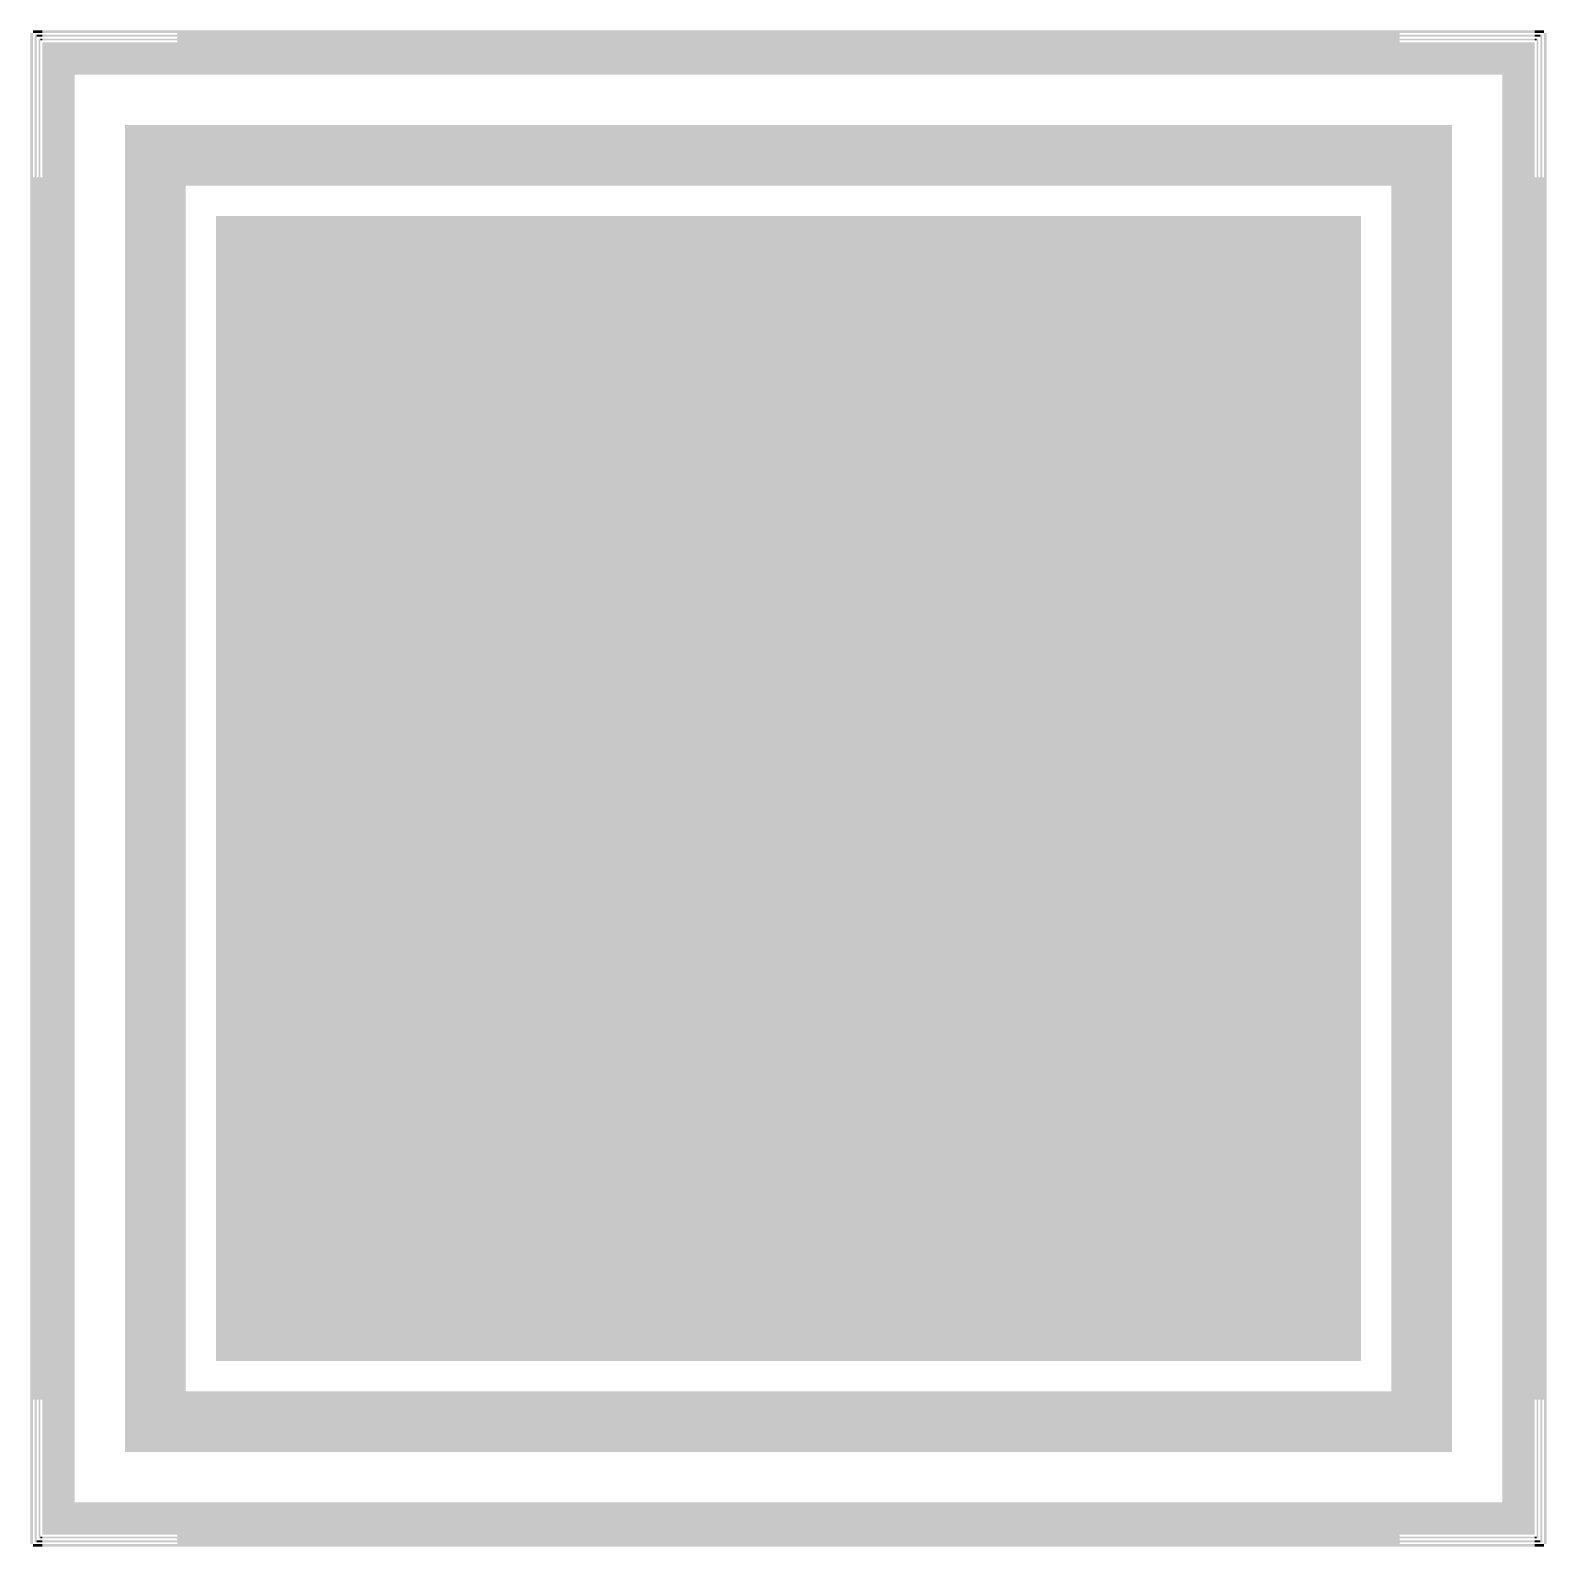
# Model space of a CAD drawing. Header units: metres. Extents: x 33 to 45, y 45 to 57.
import ezdxf

# ---------------------------------------------------------------- set-up
doc = ezdxf.new("R2010")
doc.units = ezdxf.units.M

msp = doc.modelspace()

# ---------------------------------------------------------------- linework, layer by layer
at = {"layer": '3'}
for points in [[(33.02, 56.98), (33.02, 57), (33.035, 56.98)], [(33.035, 56.98), (33.02, 57), (33.035, 57)], [(33.035, 56.98), (33.035, 57), (33.05, 56.98)], [(33.05, 56.98), (33.035, 57), (33.05, 57)], [(33.05, 56.98), (33.05, 57), (33.065, 56.98)], [(33.065, 56.98), (33.05, 57), (33.065, 57)], [(33.065, 56.98), (33.065, 57), (33.08, 56.98)], [(33.08, 56.98), (33.065, 57), (33.08, 57)], [(33.08, 56.98), (33.08, 57), (33.095, 56.98)], [(33.095, 56.98), (33.08, 57), (33.095, 57)], [(33.095, 56.98), (33.095, 57), (33.35, 56.98)], [(33.35, 56.98), (33.095, 57), (33.35, 57)], [(33.35, 56.98), (33.35, 57), (33.75, 56.98)], [(33.75, 56.98), (33.35, 57), (33.75, 57)], [(33.75, 56.98), (33.75, 57), (34.163, 56.98)], [(34.163, 56.98), (33.75, 57), (34.163, 57)], [(34.163, 56.649939), (34.163, 57), (34.23, 56.649939)], [(34.23, 56.649939), (34.163, 57), (34.23, 57)], [(34.23, 56.649939), (34.23, 57), (34.47, 56.649939)], [(34.47, 56.649939), (34.23, 57), (34.47, 57)], [(34.47, 56.649939), (34.47, 57), (43.53, 56.649939)], [(43.53, 56.649939), (34.47, 57), (43.53, 57)], [(43.53, 56.649939), (43.53, 57), (43.77, 56.649939)], [(43.77, 56.649939), (43.53, 57), (43.77, 57)], [(43.77, 56.649939), (43.77, 57), (43.837, 56.649939)], [(43.837, 56.649939), (43.77, 57), (43.837, 57)], [(43.837, 56.98), (43.837, 57), (44.25, 56.98)], [(44.25, 56.98), (43.837, 57), (44.25, 57)], [(44.25, 56.98), (44.25, 57), (44.65, 56.98)], [(44.65, 56.98), (44.25, 57), (44.65, 57)], [(44.65, 56.98), (44.65, 57), (44.905, 56.98)], [(44.905, 56.98), (44.65, 57), (44.905, 57)], [(44.905, 56.98), (44.905, 57), (44.92, 56.98)], [(44.92, 56.98), (44.905, 57), (44.92, 57)], [(44.92, 56.98), (44.92, 57), (44.935, 56.98)], [(44.935, 56.98), (44.92, 57), (44.935, 57)], [(44.935, 56.98), (44.935, 57), (44.95, 56.98)], [(44.95, 56.98), (44.935, 57), (44.95, 57)], [(44.95, 56.98), (44.95, 57), (44.965, 56.98)], [(44.965, 56.98), (44.95, 57), (44.965, 57)], [(44.965, 56.98), (44.965, 57), (44.98, 56.98)], [(44.98, 56.98), (44.965, 57), (44.98, 57)], [(33, 45.02), (33, 56.98), (33.02, 45.02)], [(33.02, 45.02), (33, 56.98), (33.02, 56.98)], [(33.035, 45.035), (33.035, 56.965), (33.05, 45.035)], [(33.05, 45.035), (33.035, 56.965), (33.05, 56.965)], [(33.05, 56.95), (33.05, 56.965), (33.065, 56.95)], [(33.065, 56.95), (33.05, 56.965), (33.065, 56.965)], [(33.065, 56.95), (33.065, 56.965), (33.08, 56.95)], [(33.08, 56.95), (33.065, 56.965), (33.08, 56.965)], [(33.065, 45.065), (33.065, 56.935), (33.08, 45.065)], [(33.08, 45.065), (33.065, 56.935), (33.08, 56.935)], [(33.08, 56.95), (33.08, 56.965), (33.095, 56.95)], [(33.095, 56.95), (33.08, 56.965), (33.095, 56.965)], [(33.08, 56.92), (33.08, 56.935), (33.095, 56.92)], [(33.095, 56.92), (33.08, 56.935), (33.095, 56.935)], [(33.095, 56.95), (33.095, 56.965), (33.35, 56.95)], [(33.35, 56.95), (33.095, 56.965), (33.35, 56.965)], [(33.095, 56.92), (33.095, 56.935), (33.35, 56.92)], [(33.35, 56.92), (33.095, 56.935), (33.35, 56.935)], [(33.095, 45.095), (33.095, 56.905), (33.35, 45.095)], [(33.35, 45.095), (33.095, 56.905), (33.35, 56.905)], [(33.35, 56.95), (33.35, 56.965), (33.75, 56.95)], [(33.75, 56.95), (33.35, 56.965), (33.75, 56.965)], [(33.35, 56.92), (33.35, 56.935), (33.75, 56.92)], [(33.75, 56.92), (33.35, 56.935), (33.75, 56.935)], [(33.35, 56.649939), (33.35, 56.905), (33.75, 56.649939)], [(33.75, 56.649939), (33.35, 56.905), (33.75, 56.905)], [(33.75, 56.95), (33.75, 56.965), (34.163, 56.95)], [(34.163, 56.95), (33.75, 56.965), (34.163, 56.965)], [(33.75, 56.92), (33.75, 56.935), (34.163, 56.92)], [(34.163, 56.92), (33.75, 56.935), (34.163, 56.935)], [(33.75, 56.649939), (33.75, 56.905), (34.163, 56.649939)], [(34.163, 56.649939), (33.75, 56.905), (34.163, 56.905)], [(43.837, 56.95), (43.837, 56.965), (44.25, 56.95)], [(44.25, 56.95), (43.837, 56.965), (44.25, 56.965)], [(43.837, 56.92), (43.837, 56.935), (44.25, 56.92)], [(44.25, 56.92), (43.837, 56.935), (44.25, 56.935)], [(43.837, 56.649939), (43.837, 56.905), (44.25, 56.649939)], [(44.25, 56.649939), (43.837, 56.905), (44.25, 56.905)], [(44.25, 56.95), (44.25, 56.965), (44.65, 56.95)], [(44.65, 56.95), (44.25, 56.965), (44.65, 56.965)], [(44.25, 56.92), (44.25, 56.935), (44.65, 56.92)], [(44.65, 56.92), (44.25, 56.935), (44.65, 56.935)], [(44.25, 56.649939), (44.25, 56.905), (44.65, 56.649939)], [(44.65, 56.649939), (44.25, 56.905), (44.65, 56.905)], [(44.65, 56.95), (44.65, 56.965), (44.905, 56.95)], [(44.905, 56.95), (44.65, 56.965), (44.905, 56.965)], [(44.65, 56.92), (44.65, 56.935), (44.905, 56.92)], [(44.905, 56.92), (44.65, 56.935), (44.905, 56.935)], [(44.65, 45.095), (44.65, 56.905), (44.905, 45.095)], [(44.905, 45.095), (44.65, 56.905), (44.905, 56.905)], [(44.905, 56.95), (44.905, 56.965), (44.92, 56.95)], [(44.92, 56.95), (44.905, 56.965), (44.92, 56.965)], [(44.905, 56.92), (44.905, 56.935), (44.92, 56.92)], [(44.92, 56.92), (44.905, 56.935), (44.92, 56.935)], [(44.92, 56.95), (44.92, 56.965), (44.935, 56.95)], [(44.935, 56.95), (44.92, 56.965), (44.935, 56.965)], [(44.92, 45.065), (44.92, 56.935), (44.935, 45.065)], [(44.935, 45.065), (44.92, 56.935), (44.935, 56.935)], [(44.935, 56.95), (44.935, 56.965), (44.95, 56.95)], [(44.95, 56.95), (44.935, 56.965), (44.95, 56.965)], [(44.95, 45.035), (44.95, 56.965), (44.965, 45.035)], [(44.965, 45.035), (44.95, 56.965), (44.965, 56.965)], [(44.98, 45.02), (44.98, 56.98), (45, 45.02)], [(45, 45.02), (44.98, 56.98), (45, 56.98)], [(33.75, 45.75), (33.75, 56.249939), (34.163, 45.75)], [(34.163, 45.75), (33.75, 56.249939), (34.163, 56.249939)], [(34.163, 45.75), (34.163, 56.249939), (34.23, 45.75)], [(34.23, 45.75), (34.163, 56.249939), (34.23, 56.249939)], [(34.23, 55.77), (34.23, 56.249939), (34.47, 55.77)], [(34.47, 55.77), (34.23, 56.249939), (34.47, 56.249939)], [(34.47, 55.77), (34.47, 56.249939), (43.53, 55.77)], [(43.53, 55.77), (34.47, 56.249939), (43.53, 56.249939)], [(43.53, 55.77), (43.53, 56.249939), (43.77, 55.77)], [(43.77, 55.77), (43.53, 56.249939), (43.77, 56.249939)], [(43.77, 45.75), (43.77, 56.249939), (43.837, 45.75)], [(43.837, 45.75), (43.77, 56.249939), (43.837, 56.249939)], [(43.837, 45.75), (43.837, 56.249939), (44.25, 45.75)], [(44.25, 45.75), (43.837, 56.249939), (44.25, 56.249939)], [(33.02, 46.163), (33.02, 55.837), (33.035, 46.163)], [(33.035, 46.163), (33.02, 55.837), (33.035, 55.837)], [(33.05, 46.163), (33.05, 55.837), (33.065, 46.163)], [(33.065, 46.163), (33.05, 55.837), (33.065, 55.837)], [(33.08, 46.163), (33.08, 55.837), (33.095, 46.163)], [(33.095, 46.163), (33.08, 55.837), (33.095, 55.837)], [(44.905, 46.163), (44.905, 55.837), (44.92, 46.163)], [(44.92, 46.163), (44.905, 55.837), (44.92, 55.837)], [(44.935, 46.163), (44.935, 55.837), (44.95, 46.163)], [(44.95, 46.163), (44.935, 55.837), (44.95, 55.837)], [(44.965, 46.163), (44.965, 55.837), (44.98, 46.163)], [(44.98, 46.163), (44.965, 55.837), (44.98, 55.837)], [(34.47, 46.47), (34.47, 55.53), (43.53, 46.47)], [(43.53, 46.47), (34.47, 55.53), (43.53, 55.53)], [(34.23, 45.75), (34.23, 46.23), (34.47, 45.75)], [(34.47, 45.75), (34.23, 46.23), (34.47, 46.23)], [(34.47, 45.75), (34.47, 46.23), (43.53, 45.75)], [(43.53, 45.75), (34.47, 46.23), (43.53, 46.23)], [(43.53, 45.75), (43.53, 46.23), (43.77, 45.75)], [(43.77, 45.75), (43.53, 46.23), (43.77, 46.23)], [(33.35, 45.095), (33.35, 45.35), (33.75, 45.095)], [(33.75, 45.095), (33.35, 45.35), (33.75, 45.35)], [(33.75, 45.095), (33.75, 45.35), (34.163, 45.095)], [(34.163, 45.095), (33.75, 45.35), (34.163, 45.35)], [(34.163, 45), (34.163, 45.35), (34.23, 45)], [(34.23, 45), (34.163, 45.35), (34.23, 45.35)], [(34.23, 45), (34.23, 45.35), (34.47, 45)], [(34.47, 45), (34.23, 45.35), (34.47, 45.35)], [(34.47, 45), (34.47, 45.35), (43.53, 45)], [(43.53, 45), (34.47, 45.35), (43.53, 45.35)], [(43.53, 45), (43.53, 45.35), (43.77, 45)], [(43.77, 45), (43.53, 45.35), (43.77, 45.35)], [(43.77, 45), (43.77, 45.35), (43.837, 45)], [(43.837, 45), (43.77, 45.35), (43.837, 45.35)], [(43.837, 45.095), (43.837, 45.35), (44.25, 45.095)], [(44.25, 45.095), (43.837, 45.35), (44.25, 45.35)], [(44.25, 45.095), (44.25, 45.35), (44.65, 45.095)], [(44.65, 45.095), (44.25, 45.35), (44.65, 45.35)], [(33.02, 45), (33.02, 45.02), (33.035, 45)], [(33.035, 45), (33.02, 45.02), (33.035, 45.02)], [(33.035, 45), (33.035, 45.02), (33.05, 45)], [(33.05, 45), (33.035, 45.02), (33.05, 45.02)], [(33.05, 45.035), (33.05, 45.05), (33.065, 45.035)], [(33.065, 45.035), (33.05, 45.05), (33.065, 45.05)], [(33.05, 45), (33.05, 45.02), (33.065, 45)], [(33.065, 45), (33.05, 45.02), (33.065, 45.02)], [(33.065, 45.035), (33.065, 45.05), (33.08, 45.035)], [(33.08, 45.035), (33.065, 45.05), (33.08, 45.05)], [(33.065, 45), (33.065, 45.02), (33.08, 45)], [(33.08, 45), (33.065, 45.02), (33.08, 45.02)], [(33.08, 45.065), (33.08, 45.08), (33.095, 45.065)], [(33.095, 45.065), (33.08, 45.08), (33.095, 45.08)], [(33.08, 45.035), (33.08, 45.05), (33.095, 45.035)], [(33.095, 45.035), (33.08, 45.05), (33.095, 45.05)], [(33.08, 45), (33.08, 45.02), (33.095, 45)], [(33.095, 45), (33.08, 45.02), (33.095, 45.02)], [(33.095, 45.065), (33.095, 45.08), (33.35, 45.065)], [(33.35, 45.065), (33.095, 45.08), (33.35, 45.08)], [(33.095, 45.035), (33.095, 45.05), (33.35, 45.035)], [(33.35, 45.035), (33.095, 45.05), (33.35, 45.05)], [(33.095, 45), (33.095, 45.02), (33.35, 45)], [(33.35, 45), (33.095, 45.02), (33.35, 45.02)], [(33.35, 45.065), (33.35, 45.08), (33.75, 45.065)], [(33.75, 45.065), (33.35, 45.08), (33.75, 45.08)], [(33.35, 45.035), (33.35, 45.05), (33.75, 45.035)], [(33.75, 45.035), (33.35, 45.05), (33.75, 45.05)], [(33.35, 45), (33.35, 45.02), (33.75, 45)], [(33.75, 45), (33.35, 45.02), (33.75, 45.02)], [(33.75, 45.065), (33.75, 45.08), (34.163, 45.065)], [(34.163, 45.065), (33.75, 45.08), (34.163, 45.08)], [(33.75, 45.035), (33.75, 45.05), (34.163, 45.035)], [(34.163, 45.035), (33.75, 45.05), (34.163, 45.05)], [(33.75, 45), (33.75, 45.02), (34.163, 45)], [(34.163, 45), (33.75, 45.02), (34.163, 45.02)], [(43.837, 45.065), (43.837, 45.08), (44.25, 45.065)], [(44.25, 45.065), (43.837, 45.08), (44.25, 45.08)], [(43.837, 45.035), (43.837, 45.05), (44.25, 45.035)], [(44.25, 45.035), (43.837, 45.05), (44.25, 45.05)], [(43.837, 45), (43.837, 45.02), (44.25, 45)], [(44.25, 45), (43.837, 45.02), (44.25, 45.02)], [(44.25, 45.065), (44.25, 45.08), (44.65, 45.065)], [(44.65, 45.065), (44.25, 45.08), (44.65, 45.08)], [(44.25, 45.035), (44.25, 45.05), (44.65, 45.035)], [(44.65, 45.035), (44.25, 45.05), (44.65, 45.05)], [(44.25, 45), (44.25, 45.02), (44.65, 45)], [(44.65, 45), (44.25, 45.02), (44.65, 45.02)], [(44.65, 45.065), (44.65, 45.08), (44.905, 45.065)], [(44.905, 45.065), (44.65, 45.08), (44.905, 45.08)], [(44.65, 45.035), (44.65, 45.05), (44.905, 45.035)], [(44.905, 45.035), (44.65, 45.05), (44.905, 45.05)], [(44.65, 45), (44.65, 45.02), (44.905, 45)], [(44.905, 45), (44.65, 45.02), (44.905, 45.02)], [(44.905, 45.065), (44.905, 45.08), (44.92, 45.065)], [(44.92, 45.065), (44.905, 45.08), (44.92, 45.08)], [(44.905, 45.035), (44.905, 45.05), (44.92, 45.035)], [(44.92, 45.035), (44.905, 45.05), (44.92, 45.05)], [(44.905, 45), (44.905, 45.02), (44.92, 45)], [(44.92, 45), (44.905, 45.02), (44.92, 45.02)], [(44.92, 45.035), (44.92, 45.05), (44.935, 45.035)], [(44.935, 45.035), (44.92, 45.05), (44.935, 45.05)], [(44.92, 45), (44.92, 45.02), (44.935, 45)], [(44.935, 45), (44.92, 45.02), (44.935, 45.02)], [(44.935, 45.035), (44.935, 45.05), (44.95, 45.035)], [(44.95, 45.035), (44.935, 45.05), (44.95, 45.05)], [(44.935, 45), (44.935, 45.02), (44.95, 45)], [(44.95, 45), (44.935, 45.02), (44.95, 45.02)], [(44.95, 45), (44.95, 45.02), (44.965, 45)], [(44.965, 45), (44.95, 45.02), (44.965, 45.02)], [(44.965, 45), (44.965, 45.02), (44.98, 45)], [(44.98, 45), (44.965, 45.02), (44.98, 45.02)]]:
    msp.add_solid(points, dxfattribs=at)

doc.saveas('drawing.dxf')
